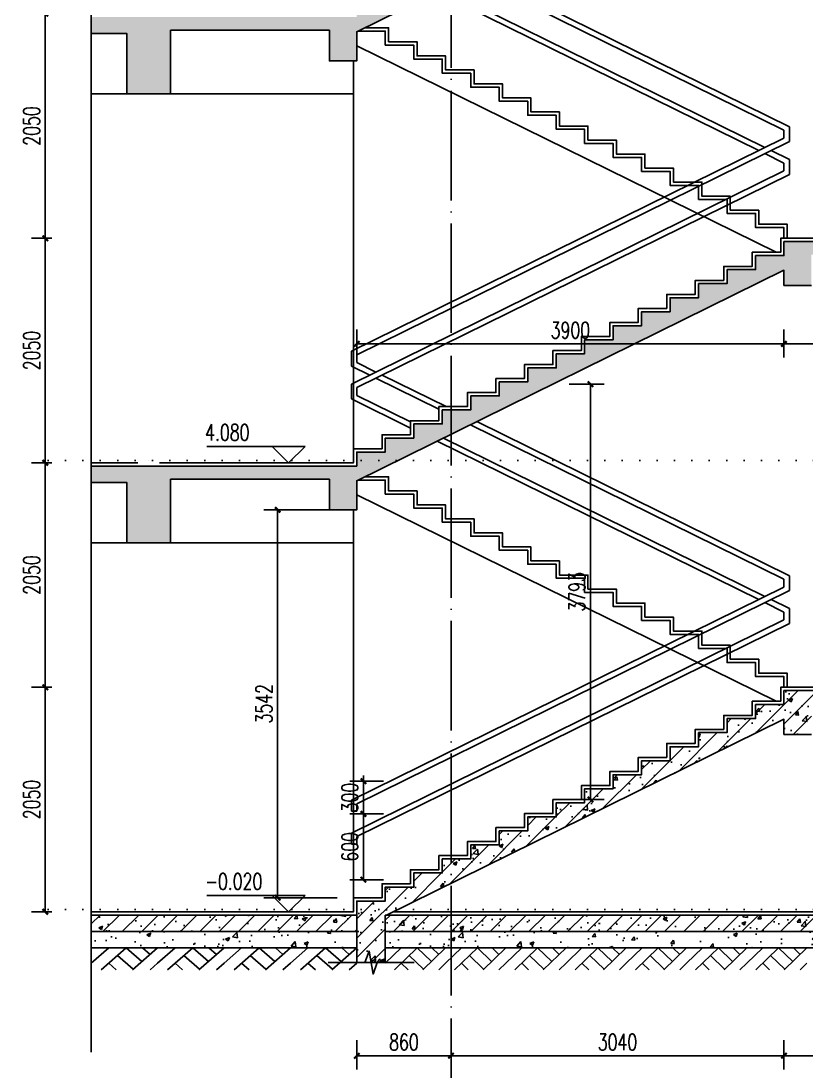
# Model space of a CAD drawing. Header units: millimetres. Extents: x -1048436 to -185795, y -983427 to 400387.
# Drawn here: x -511554 to -504378, y -682846 to -673258 of the extents above; entities that cross this region are included whole.
import ezdxf

# ---------------------------------------------------------------- set-up
doc = ezdxf.new("R2010")
doc.units = ezdxf.units.MM
doc.header["$LTSCALE"] = 500
doc.linetypes.add('DOT2', pattern=[3.175, 0, -3.175])
doc.linetypes.add('DOTE', pattern=[2.42, 2, -0.2, 0.02, -0.2])
for name, color, linetype in [('PUB_DIM', 3, 'Continuous'), ('建-填充', 9, 'Continuous'), ('建-墙', 254, 'Continuous'), ('建-墙-完成面', 95, 'Continuous'), ('建-墙-混凝土墙', 6, 'Continuous'), ('建-文字', 4, 'Continuous'), ('建-楼层线', 1, 'DOT2'), ('建-楼梯-扶手栏杆', 3, 'Continuous'), ('建-符号', 13, 'Continuous'), ('建-轴线', 16, 'DOTE')]:
    doc.layers.add(name, color=color, linetype=linetype)
doc.styles.add('_TCH_DIM', font='SIMPLEX', dxfattribs={"bigfont": 'GBCBIG'})
doc.styles.add('_TCH_DIM_T3', font='SIMPLEX', dxfattribs={"width": 0.705882, "bigfont": 'GBCBIG'})
doc.dimstyles.new('_TCH_ARCH&&50', dxfattribs={"dimtxt": 148.75, "dimasz": 50, "dimexe": 125, "dimexo": 150, "dimgap": 50, "dimtad": 1, "dimdec": 0, "dimzin": 0, "dimdsep": 46, "dimtxsty": '_TCH_DIM_T3', "dimblk": 'ARCHTICK', "dimcen": 0.09, "dimclrt": 7, "dimazin": 2, "dimtfac": 1, "dimtdec": 0, "dimtix": 1, "dimtmove": 2, "dimatfit": 3, "dimldrblk": 'ARCHTICK', "dimfxl": 1, "dimtolj": 1, "dimtzin": 0, "dimarcsym": 0})
pattern_1 = [(45, (-197991.73, 717453.97), (-88.388348, 88.388348), []), (50, (-197991.73, 717453.97), (358.63009, -31.37607), [37.5, -412.5]), (355, (-197991.73, 717453.97), (-69.37567, 376.09607), [30, -330]), (100.4514, (-197961.84, 717451.36), (289.25469, 344.71977), [31.870095, -350.57106]), (46.1842, (-197991.73, 717553.97), (533.62052, -82.75951), [56.25, -618.75]), (96.6356, (-197947.26, 717547.1), (467.33135, 487.05894), [47.80514, -525.8565]), (351.1842, (-197991.7, 717553.97), (467.33097, 487.0593), [45, -495]), (21, (-197941.73, 717528.97), (298.453526, -201.309445), [37.5, -412.5]), (326, (-197941.73, 717528.97), (121.65767, 362.57502), [30, -330]), (71.4514, (-197916.86, 717512.2), (420.111314, 161.26525), [31.870095, -350.57106]), (37.5, (-197991.73, 717453.97), (6.079928, 166.446927), [0, -326, 0, -335, 0, -331.25]), (7.5, (-197991.73, 717453.97), (131.534769, 197.205856), [0, -191, 0, -318.5, 0, -126.25]), (327.5, (-198103.23, 717453.97), (266.911218, -11.277436), [0, -125, 0, -390, 0, -517.5]), (317.5, (-198153.23, 717453.97), (291.593085, 50.05249), [0, -162.5, 0, -259, 0, -367.5])]
pattern_2 = [(45, (0, 0), (-88.388348, 88.388348), []), (50, (0, 0), (358.63009, -31.37607), [37.5, -412.5]), (355, (0, 0), (-69.37567, 376.09607), [30, -330]), (100.4514, (29.9, -2.6), (289.25469, 344.71977), [31.8701, -350.57106]), (46.1842, (0, 100), (533.62052, -82.7595), [56.25, -618.75]), (96.6356, (44.47, 93.1), (467.33135, 487.05894), [47.80514, -525.8565]), (351.1842, (0, 100), (467.33097, 487.0593), [45, -495]), (21, (50, 75), (298.45353, -201.30945), [37.5, -412.5]), (326, (50, 75), (121.65767, 362.57502), [30, -330]), (71.4514, (74.87, 58.22), (420.11131, 161.26525), [31.8701, -350.57106]), (37.5, (0, 0), (6.079928, 166.446927), [0, -326, 0, -335, 0, -331.25]), (7.5, (0, 0), (131.53477, 197.205856), [0, -191, 0, -318.5, 0, -126.25]), (327.5, (-111.5, 0), (266.911218, -11.277436), [0, -125, 0, -390, 0, -517.5]), (317.5, (-161.5, 0), (291.593085, 50.05249), [0, -162.5, 0, -259, 0, -367.5])]

# ---------------------------------------------------------------- blocks, each defined once
blk = doc.blocks.new('_ArchTick')
at = {"color": 0, "linetype": 'ByBlock', "const_width": 0.4}
blk.add_lwpolyline([(-0.5, -0.5), (0.5, 0.5)], dxfattribs=at)
blk = doc.blocks.new('*D219')
at = {"layer": 'Defpoints', "color": 0, "transparency": 16777216}
for p in [(-506698.2, -676573.9), (-506354.8, -676573.9), (-506698.2, -680367.2)]:
    blk.add_point(p, dxfattribs=at)
at = {"layer": 'PUB_DIM', "color": 0, "lineweight": -2, "transparency": 16777216}
for p, q in [((-506548.2, -676573.9), (-506229.8, -676573.9)), ((-506354.8, -680367.2), (-506354.8, -676573.9)), ((-506548.2, -680367.2), (-506229.8, -680367.2))]:
    blk.add_line(p, q, dxfattribs=at)
at = {"layer": 'PUB_DIM', "color": 0, "lineweight": -2, "transparency": 16777216, "xscale": 50, "yscale": 50, "zscale": 50}
for p, rotation in [((-506354.8, -676573.9), 90), ((-506354.8, -680367.2), 270)]:
    blk.add_blockref('_ArchTick', p, dxfattribs=dict(at, rotation=rotation))
at = {"layer": 'PUB_DIM', "color": 7, "transparency": 16777216, "insert": (-506479.1, -678470.6), "char_height": 148.75, "attachment_point": 5, "rotation": 90, "style": '_TCH_DIM_T3'}
blk.add_mtext('\\A1;3793', dxfattribs=at)
blk = doc.blocks.new('*D220')
at = {"layer": 'Defpoints', "color": 0, "transparency": 16777216}
for p in [(-509211, -677722.2), (-508518.2, -677722.2), (-508518.2, -681264.1)]:
    blk.add_point(p, dxfattribs=at)
at = {"layer": 'PUB_DIM', "color": 0, "lineweight": -2, "transparency": 16777216}
for p, q in [((-508668.2, -677722.2), (-509336, -677722.2)), ((-509211, -681264.1), (-509211, -677722.2)), ((-508668.2, -681264.1), (-509336, -681264.1))]:
    blk.add_line(p, q, dxfattribs=at)
at = {"layer": 'PUB_DIM', "color": 0, "lineweight": -2, "transparency": 16777216, "xscale": 50, "yscale": 50, "zscale": 50}
for p, rotation in [((-509211, -677722.2), 90), ((-509211, -681264.1), 270)]:
    blk.add_blockref('_ArchTick', p, dxfattribs=dict(at, rotation=rotation))
at = {"layer": 'PUB_DIM', "color": 7, "transparency": 16777216, "insert": (-509335.4, -679493.2), "char_height": 148.75, "attachment_point": 5, "rotation": 90, "style": '_TCH_DIM_T3'}
blk.add_mtext('\\A1;3542', dxfattribs=at)
blk = doc.blocks.new('*D2591')
at = {"layer": 'Defpoints', "color": 0, "transparency": 16777216}
for p in [(-508427.8, -680499.1), (-508093.2, -680499.1), (-508093.2, -681099.1)]:
    blk.add_point(p, dxfattribs=at)
at = {"layer": 'PUB_DIM', "color": 0, "lineweight": -2, "transparency": 16777216}
for p, q in [((-508243.2, -680499.1), (-508552.8, -680499.1)), ((-508427.8, -681099.1), (-508427.8, -680499.1)), ((-508243.2, -681099.1), (-508552.8, -681099.1))]:
    blk.add_line(p, q, dxfattribs=at)
at = {"layer": 'PUB_DIM', "color": 0, "lineweight": -2, "transparency": 16777216, "xscale": 50, "yscale": 50, "zscale": 50}
for p, rotation in [((-508427.8, -680499.1), 90), ((-508427.8, -681099.1), 270)]:
    blk.add_blockref('_ArchTick', p, dxfattribs=dict(at, rotation=rotation))
at = {"layer": 'PUB_DIM', "color": 7, "transparency": 16777216, "insert": (-508552.2, -680799.1), "char_height": 148.75, "attachment_point": 5, "rotation": 90, "style": '_TCH_DIM_T3'}
blk.add_mtext('\\A1;600', dxfattribs=at)
blk = doc.blocks.new('*D2592')
at = {"layer": 'Defpoints', "color": 0, "transparency": 16777216}
for p in [(-508427.8, -680199.1), (-508093.2, -680199.1), (-508093.2, -680499.1)]:
    blk.add_point(p, dxfattribs=at)
at = {"layer": 'PUB_DIM', "color": 0, "lineweight": -2, "transparency": 16777216}
for p, q in [((-508427.8, -680199.1), (-508427.8, -680149.1)), ((-508243.2, -680199.1), (-508552.8, -680199.1)), ((-508427.8, -680499.1), (-508427.8, -680199.1)), ((-508243.2, -680499.1), (-508552.8, -680499.1)), ((-508427.8, -680499.1), (-508427.8, -680549.1))]:
    blk.add_line(p, q, dxfattribs=at)
at = {"layer": 'PUB_DIM', "color": 0, "lineweight": -2, "transparency": 16777216, "xscale": 50, "yscale": 50, "zscale": 50}
for p, rotation in [((-508427.8, -680199.1), 270), ((-508427.8, -680499.1), 90)]:
    blk.add_blockref('_ArchTick', p, dxfattribs=dict(at, rotation=rotation))
at = {"layer": 'PUB_DIM', "color": 7, "transparency": 16777216, "insert": (-508552.2, -680349.1), "char_height": 148.75, "attachment_point": 5, "rotation": 90, "style": '_TCH_DIM_T3'}
blk.add_mtext('\\A1;300', dxfattribs=at)
blk = doc.blocks.new('*D2598')
at = {"layer": 'Defpoints', "color": 0, "transparency": 16777216}
for p in [(-508488.2, -682413.7), (-507628.2, -682413.7), (-507628.2, -682706.6)]:
    blk.add_point(p, dxfattribs=at)
at = {"layer": 'PUB_DIM', "color": 0, "lineweight": -2, "transparency": 16777216}
for p, q in [((-508488.2, -682563.7), (-508488.2, -682831.6)), ((-507628.2, -682563.7), (-507628.2, -682831.6)), ((-508488.2, -682706.6), (-507628.2, -682706.6))]:
    blk.add_line(p, q, dxfattribs=at)
at = {"layer": 'PUB_DIM', "color": 0, "lineweight": -2, "transparency": 16777216, "xscale": 50, "yscale": 50, "zscale": 50, "rotation": 180}
blk.add_blockref('_ArchTick', (-508488.2, -682706.6), dxfattribs=at)
at = {"layer": 'PUB_DIM', "color": 0, "lineweight": -2, "transparency": 16777216, "xscale": 50, "yscale": 50, "zscale": 50}
blk.add_blockref('_ArchTick', (-507628.2, -682706.6), dxfattribs=at)
at = {"layer": 'PUB_DIM', "color": 7, "transparency": 16777216, "insert": (-508058.2, -682582.2), "char_height": 148.75, "attachment_point": 5, "style": '_TCH_DIM_T3'}
blk.add_mtext('\\A1;860', dxfattribs=at)
blk = doc.blocks.new('*D2599')
at = {"layer": 'Defpoints', "color": 0, "transparency": 16777216}
for p in [(-507628.2, -682413.7), (-504588.2, -682413.7), (-504588.2, -682706.6)]:
    blk.add_point(p, dxfattribs=at)
at = {"layer": 'PUB_DIM', "color": 0, "lineweight": -2, "transparency": 16777216}
for p, q in [((-507628.2, -682563.7), (-507628.2, -682831.6)), ((-504588.2, -682563.7), (-504588.2, -682831.6)), ((-507628.2, -682706.6), (-504588.2, -682706.6))]:
    blk.add_line(p, q, dxfattribs=at)
at = {"layer": 'PUB_DIM', "color": 0, "lineweight": -2, "transparency": 16777216, "xscale": 50, "yscale": 50, "zscale": 50, "rotation": 180}
blk.add_blockref('_ArchTick', (-507628.2, -682706.6), dxfattribs=at)
at = {"layer": 'PUB_DIM', "color": 0, "lineweight": -2, "transparency": 16777216, "xscale": 50, "yscale": 50, "zscale": 50}
blk.add_blockref('_ArchTick', (-504588.2, -682706.6), dxfattribs=at)
at = {"layer": 'PUB_DIM', "color": 7, "transparency": 16777216, "insert": (-506108.2, -682582.2), "char_height": 148.75, "attachment_point": 5, "style": '_TCH_DIM_T3'}
blk.add_mtext('\\A1;3040', dxfattribs=at)
blk = doc.blocks.new('*D2600')
at = {"layer": 'Defpoints', "color": 0, "transparency": 16777216}
for p in [(-504588.2, -682413.7), (-502828.2, -682413.7), (-502828.2, -682706.6)]:
    blk.add_point(p, dxfattribs=at)
at = {"layer": 'PUB_DIM', "color": 0, "lineweight": -2, "transparency": 16777216}
for p, q in [((-504588.2, -682563.7), (-504588.2, -682831.6)), ((-502828.2, -682563.7), (-502828.2, -682831.6)), ((-504588.2, -682706.6), (-502828.2, -682706.6))]:
    blk.add_line(p, q, dxfattribs=at)
at = {"layer": 'PUB_DIM', "color": 0, "lineweight": -2, "transparency": 16777216, "xscale": 50, "yscale": 50, "zscale": 50, "rotation": 180}
blk.add_blockref('_ArchTick', (-504588.2, -682706.6), dxfattribs=at)
at = {"layer": 'PUB_DIM', "color": 0, "lineweight": -2, "transparency": 16777216, "xscale": 50, "yscale": 50, "zscale": 50}
blk.add_blockref('_ArchTick', (-502828.2, -682706.6), dxfattribs=at)
at = {"layer": 'PUB_DIM', "color": 7, "transparency": 16777216, "insert": (-503708.2, -682582.2), "char_height": 148.75, "attachment_point": 5, "style": '_TCH_DIM_T3'}
blk.add_mtext('\\A1;1760', dxfattribs=at)
blk = doc.blocks.new('*D2601')
at = {"layer": 'Defpoints', "color": 0, "transparency": 16777216}
for p in [(-508488.2, -675924), (-504588.2, -675924), (-504588.2, -676206.3)]:
    blk.add_point(p, dxfattribs=at)
at = {"layer": 'PUB_DIM', "color": 0, "lineweight": -2, "transparency": 16777216}
for p, q in [((-508488.2, -676074), (-508488.2, -676331.3)), ((-504588.2, -676074), (-504588.2, -676331.3)), ((-508488.2, -676206.3), (-504588.2, -676206.3))]:
    blk.add_line(p, q, dxfattribs=at)
at = {"layer": 'PUB_DIM', "color": 0, "lineweight": -2, "transparency": 16777216, "xscale": 50, "yscale": 50, "zscale": 50, "rotation": 180}
blk.add_blockref('_ArchTick', (-508488.2, -676206.3), dxfattribs=at)
at = {"layer": 'PUB_DIM', "color": 0, "lineweight": -2, "transparency": 16777216, "xscale": 50, "yscale": 50, "zscale": 50}
blk.add_blockref('_ArchTick', (-504588.2, -676206.3), dxfattribs=at)
at = {"layer": 'PUB_DIM', "color": 7, "transparency": 16777216, "insert": (-506538.2, -676081.9), "char_height": 148.75, "attachment_point": 5, "style": '_TCH_DIM_T3'}
blk.add_mtext('\\A1;3900', dxfattribs=at)
blk = doc.blocks.new('*D2602')
at = {"layer": 'Defpoints', "color": 0, "transparency": 16777216}
for p in [(-504588.2, -675924), (-502928.2, -675924), (-502928.2, -676206.3)]:
    blk.add_point(p, dxfattribs=at)
at = {"layer": 'PUB_DIM', "color": 0, "lineweight": -2, "transparency": 16777216}
for p, q in [((-504588.2, -676074), (-504588.2, -676331.3)), ((-502928.2, -676074), (-502928.2, -676331.3)), ((-504588.2, -676206.3), (-502928.2, -676206.3))]:
    blk.add_line(p, q, dxfattribs=at)
at = {"layer": 'PUB_DIM', "color": 0, "lineweight": -2, "transparency": 16777216, "xscale": 50, "yscale": 50, "zscale": 50, "rotation": 180}
blk.add_blockref('_ArchTick', (-504588.2, -676206.3), dxfattribs=at)
at = {"layer": 'PUB_DIM', "color": 0, "lineweight": -2, "transparency": 16777216, "xscale": 50, "yscale": 50, "zscale": 50}
blk.add_blockref('_ArchTick', (-502928.2, -676206.3), dxfattribs=at)
at = {"layer": 'PUB_DIM', "color": 7, "transparency": 16777216, "insert": (-503758.2, -676081.9), "char_height": 148.75, "attachment_point": 5, "style": '_TCH_DIM_T3'}
blk.add_mtext('\\A1;1660', dxfattribs=at)
blk = doc.blocks.new('*D2605')
at = {"layer": 'Defpoints', "color": 0, "transparency": 16777216}
for p in [(-511332.2, -679342.2), (-511123.7, -679342.2), (-511123.7, -681392.2)]:
    blk.add_point(p, dxfattribs=at)
at = {"layer": 'PUB_DIM', "color": 0, "lineweight": -2, "transparency": 16777216}
for p, q in [((-511273.7, -679342.2), (-511457.2, -679342.2)), ((-511332.2, -681392.2), (-511332.2, -679342.2)), ((-511273.7, -681392.2), (-511457.2, -681392.2))]:
    blk.add_line(p, q, dxfattribs=at)
at = {"layer": 'PUB_DIM', "color": 0, "lineweight": -2, "transparency": 16777216, "xscale": 50, "yscale": 50, "zscale": 50}
for p, rotation in [((-511332.2, -679342.2), 90), ((-511332.2, -681392.2), 270)]:
    blk.add_blockref('_ArchTick', p, dxfattribs=dict(at, rotation=rotation))
at = {"layer": 'PUB_DIM', "color": 7, "transparency": 16777216, "insert": (-511456.6, -680367.2), "char_height": 148.75, "attachment_point": 5, "rotation": 90, "style": '_TCH_DIM_T3'}
blk.add_mtext('\\A1;2050', dxfattribs=at)
blk = doc.blocks.new('*D2606')
at = {"layer": 'Defpoints', "color": 0, "transparency": 16777216}
for p in [(-511332.2, -677292.2), (-511123.7, -677292.2), (-511123.7, -679342.2)]:
    blk.add_point(p, dxfattribs=at)
at = {"layer": 'PUB_DIM', "color": 0, "lineweight": -2, "transparency": 16777216}
for p, q in [((-511273.7, -677292.2), (-511457.2, -677292.2)), ((-511332.2, -679342.2), (-511332.2, -677292.2)), ((-511273.7, -679342.2), (-511457.2, -679342.2))]:
    blk.add_line(p, q, dxfattribs=at)
at = {"layer": 'PUB_DIM', "color": 0, "lineweight": -2, "transparency": 16777216, "xscale": 50, "yscale": 50, "zscale": 50}
for p, rotation in [((-511332.2, -677292.2), 90), ((-511332.2, -679342.2), 270)]:
    blk.add_blockref('_ArchTick', p, dxfattribs=dict(at, rotation=rotation))
at = {"layer": 'PUB_DIM', "color": 7, "transparency": 16777216, "insert": (-511456.6, -678317.2), "char_height": 148.75, "attachment_point": 5, "rotation": 90, "style": '_TCH_DIM_T3'}
blk.add_mtext('\\A1;2050', dxfattribs=at)
blk = doc.blocks.new('*D2607')
at = {"layer": 'Defpoints', "color": 0, "transparency": 16777216}
for p in [(-511332.2, -675242.2), (-511123.7, -675242.2), (-511123.7, -677292.2)]:
    blk.add_point(p, dxfattribs=at)
at = {"layer": 'PUB_DIM', "color": 0, "lineweight": -2, "transparency": 16777216}
for p, q in [((-511273.7, -675242.2), (-511457.2, -675242.2)), ((-511332.2, -677292.2), (-511332.2, -675242.2)), ((-511273.7, -677292.2), (-511457.2, -677292.2))]:
    blk.add_line(p, q, dxfattribs=at)
at = {"layer": 'PUB_DIM', "color": 0, "lineweight": -2, "transparency": 16777216, "xscale": 50, "yscale": 50, "zscale": 50}
for p, rotation in [((-511332.2, -675242.2), 90), ((-511332.2, -677292.2), 270)]:
    blk.add_blockref('_ArchTick', p, dxfattribs=dict(at, rotation=rotation))
at = {"layer": 'PUB_DIM', "color": 7, "transparency": 16777216, "insert": (-511456.6, -676267.2), "char_height": 148.75, "attachment_point": 5, "rotation": 90, "style": '_TCH_DIM_T3'}
blk.add_mtext('\\A1;2050', dxfattribs=at)
blk = doc.blocks.new('*D2608')
at = {"layer": 'Defpoints', "color": 0, "transparency": 16777216}
for p in [(-511332.2, -673192.2), (-511123.7, -673192.2), (-511123.7, -675242.2)]:
    blk.add_point(p, dxfattribs=at)
at = {"layer": 'PUB_DIM', "color": 0, "lineweight": -2, "transparency": 16777216}
for p, q in [((-511273.7, -673192.2), (-511457.2, -673192.2)), ((-511332.2, -675242.2), (-511332.2, -673192.2)), ((-511273.7, -675242.2), (-511457.2, -675242.2))]:
    blk.add_line(p, q, dxfattribs=at)
at = {"layer": 'PUB_DIM', "color": 0, "lineweight": -2, "transparency": 16777216, "xscale": 50, "yscale": 50, "zscale": 50}
for p, rotation in [((-511332.2, -673192.2), 90), ((-511332.2, -675242.2), 270)]:
    blk.add_blockref('_ArchTick', p, dxfattribs=dict(at, rotation=rotation))
at = {"layer": 'PUB_DIM', "color": 7, "transparency": 16777216, "insert": (-511456.6, -674217.2), "char_height": 148.75, "attachment_point": 5, "rotation": 90, "style": '_TCH_DIM_T3'}
blk.add_mtext('\\A1;2050', dxfattribs=at)
blk = doc.blocks.new('$LinePat$素土夯实')
at = {"color": 0}
for p, q in [((0, -210), (210, 0)), ((120, -300), (420, 0)), ((420, 0), (608, -188)), ((495, -300), (795, 0)), ((615, 0), (705, -90)), ((315, -105), (502, -293)), ((210, -210), (300, -300)), ((705, -300), (795, -210))]:
    blk.add_line(p, q, dxfattribs=at)

msp = doc.modelspace()

# ---------------------------------------------------------------- hatches: boundary and pattern name
h = msp.add_hatch()
h.set_pattern_fill('混凝土', color=256, scale=50)
h.set_pattern_definition([(50, (118403.77, 63540.52), (358.63009, -31.37607), [37.5, -412.5]), (355, (118403.77, 63540.52), (-69.37567, 376.09607), [30, -330]), (100.4514, (118433.65, 63537.9), (289.25469, 344.71977), [31.8701, -350.57106]), (46.1842, (118403.77, 63640.52), (533.62052, -82.7595), [56.25, -618.75]), (96.6356, (118448.23, 63633.63), (467.33135, 487.05894), [47.80514, -525.8565]), (351.1842, (118403.77, 63640.5), (467.33097, 487.0593), [45, -495]), (21, (118453.77, 63615.52), (298.45353, -201.309445), [37.5, -412.5]), (326, (118453.77, 63615.52), (121.65767, 362.57502), [30, -330]), (71.4514, (118478.64, 63598.75), (420.11131, 161.26525), [31.8701, -350.57106]), (37.5, (118403.77, 63540.52), (6.079928, 166.446927), [0, -326, 0, -335, 0, -331.25]), (7.5, (118403.77, 63540.52), (131.53477, 197.205856), [0, -191, 0, -318.5, 0, -126.25]), (327.5, (118292.27, 63540.52), (266.911218, -11.277436), [0, -125, 0, -390, 0, -517.5]), (317.5, (118242.27, 63540.52), (291.593085, 50.05249), [0, -162.5, 0, -259, 0, -367.5])])
h.paths.add_polyline_path([(-510913.4, -681572.2), (-508488.2, -681572.2), (-508488.2, -681722.2), (-510913.4, -681722.2)])
h = msp.add_hatch()
h.set_pattern_fill('混凝土', color=256, scale=50)
h.set_pattern_definition([(50, (120463.84, 63540.52), (358.63009, -31.37607), [37.5, -412.5]), (355, (120463.84, 63540.52), (-69.37567, 376.09607), [30, -330]), (100.4514, (120493.72, 63537.9), (289.25469, 344.71977), [31.8701, -350.57106]), (46.1842, (120463.84, 63640.52), (533.62052, -82.7595), [56.25, -618.75]), (96.6356, (120508.3, 63633.63), (467.33135, 487.05894), [47.80514, -525.8565]), (351.1842, (120463.84, 63640.5), (467.33097, 487.0593), [45, -495]), (21, (120513.84, 63615.52), (298.45353, -201.309445), [37.5, -412.5]), (326, (120513.84, 63615.52), (121.65767, 362.57502), [30, -330]), (71.4514, (120538.7, 63598.75), (420.11131, 161.26525), [31.8701, -350.57106]), (37.5, (120463.84, 63540.52), (6.079928, 166.446927), [0, -326, 0, -335, 0, -331.25]), (7.5, (120463.84, 63540.52), (131.53477, 197.205856), [0, -191, 0, -318.5, 0, -126.25]), (327.5, (120352.34, 63540.52), (266.911218, -11.277436), [0, -125, 0, -390, 0, -517.5]), (317.5, (120302.34, 63540.52), (291.593085, 50.05249), [0, -162.5, 0, -259, 0, -367.5])])
h.paths.add_polyline_path([(-508228.2, -681572.2), (-502728.2, -681572.2), (-502728.2, -681722.2), (-508228.2, -681722.2)])
at = {"layer": '建-填充'}
h = msp.add_hatch(dxfattribs=at)
h.set_pattern_fill('钢筋混凝土', color=256, scale=50, style=0)
h.set_pattern_definition([(45, (-197991.73, 721553.97), (-88.388348, 88.388348), []), (50, (-197991.73, 721553.97), (358.63009, -31.37607), [37.5, -412.5]), (355, (-197991.73, 721553.97), (-69.37567, 376.09607), [30, -330]), (100.4514, (-197961.84, 721551.36), (289.25469, 344.71977), [31.870095, -350.57106]), (46.1842, (-197991.73, 721653.97), (533.62052, -82.75951), [56.25, -618.75]), (96.6356, (-197947.26, 721647.1), (467.33135, 487.05894), [47.80514, -525.8565]), (351.1842, (-197991.7, 721653.97), (467.33097, 487.0593), [45, -495]), (21, (-197941.73, 721628.97), (298.453526, -201.309445), [37.5, -412.5]), (326, (-197941.73, 721628.97), (121.65767, 362.57502), [30, -330]), (71.4514, (-197916.86, 721612.2), (420.111314, 161.26525), [31.870095, -350.57106]), (37.5, (-197991.73, 721553.97), (6.079928, 166.446927), [0, -326, 0, -335, 0, -331.25]), (7.5, (-197991.73, 721553.97), (131.534769, 197.205856), [0, -191, 0, -318.5, 0, -126.25]), (327.5, (-198103.23, 721553.97), (266.911218, -11.277436), [0, -125, 0, -390, 0, -517.5]), (317.5, (-198153.23, 721553.97), (291.593085, 50.05249), [0, -162.5, 0, -259, 0, -367.5])])
h.paths.add_polyline_path([(-510913.4, -673372.2), (-510913.4, -673222.2), (-508488.2, -673222.2), (-508488.2, -673094.1), (-508228.2, -673094.1), (-508228.2, -672966), (-507968.2, -672966), (-507968.2, -672837.9), (-507708.2, -672837.9), (-507708.2, -672709.7), (-507448.2, -672709.7), (-507448.2, -672581.6), (-507188.2, -672581.6), (-507188.2, -672453.5), (-506928.2, -672453.5), (-506928.2, -672325.4), (-506668.2, -672325.4), (-506668.2, -672197.2), (-506408.2, -672197.2), (-506408.2, -672069.1), (-506148.2, -672069.1), (-506148.2, -671941), (-505888.2, -671941), (-505888.2, -671812.9), (-505628.2, -671812.9), (-505628.2, -671684.7), (-505368.2, -671684.7), (-505368.2, -671556.6), (-505108.2, -671556.6), (-505108.2, -671428.5), (-504848.2, -671428.5), (-504848.2, -671300.4), (-504588.2, -671300.4), (-504588.2, -671172.2), (-502678.2, -671172.2), (-502678.2, -671572.2), (-502928.2, -671572.2), (-502928.2, -671292.2), (-504338.2, -671292.2), (-504338.2, -671572.2), (-504588.2, -671572.2), (-504588.2, -671434.2), (-508488.2, -673356), (-508488.2, -673622.2), (-508738.2, -673622.2), (-508738.2, -673342.2), (-510188.2, -673342.2), (-510188.2, -673922.2), (-510588.2, -673922.2), (-510588.2, -673372.2)])
h = msp.add_hatch(dxfattribs=at)
h.set_pattern_fill('钢筋混凝土', color=256, scale=50, style=0)
h.set_pattern_definition(pattern_1)
h.paths.add_polyline_path([(-510913.4, -677472.2), (-510913.4, -677322.2), (-508488.2, -677322.2), (-508488.2, -677194.1), (-508228.2, -677194.1), (-508228.2, -677066), (-507968.2, -677066), (-507968.2, -676937.9), (-507708.2, -676937.9), (-507708.2, -676809.7), (-507448.2, -676809.7), (-507448.2, -676681.6), (-507188.2, -676681.6), (-507188.2, -676553.5), (-506928.2, -676553.5), (-506928.2, -676425.4), (-506668.2, -676425.4), (-506668.2, -676297.2), (-506408.2, -676297.2), (-506408.2, -676169.1), (-506148.2, -676169.1), (-506148.2, -676041), (-505888.2, -676041), (-505888.2, -675912.9), (-505628.2, -675912.9), (-505628.2, -675784.7), (-505368.2, -675784.7), (-505368.2, -675656.6), (-505108.2, -675656.6), (-505108.2, -675528.5), (-504848.2, -675528.5), (-504848.2, -675400.4), (-504588.2, -675400.4), (-504588.2, -675272.2), (-502678.2, -675272.2), (-502678.2, -675672.2), (-502928.2, -675672.2), (-502928.2, -675392.2), (-504338.2, -675392.2), (-504338.2, -675672.2), (-504588.2, -675672.2), (-504588.2, -675534.2), (-508488.2, -677456), (-508488.2, -677722.2), (-508738.2, -677722.2), (-508738.2, -677442.2), (-510188.2, -677442.2), (-510188.2, -678022.2), (-510588.2, -678022.2), (-510588.2, -677472.2)])
h = msp.add_hatch(dxfattribs=at)
h.set_pattern_fill('钢筋混凝土', color=256, scale=50, style=0)
h.set_pattern_definition(pattern_1)
h.paths.add_polyline_path([(-508228.2, -681856), (-508228.2, -681427.9), (-504588.2, -679634.2), (-504588.2, -679772.2), (-504338.2, -679772.2), (-504338.2, -679492.2), (-502928.2, -679492.2), (-502928.2, -679772.2), (-502678.2, -679772.2), (-502678.2, -679372.2), (-504588.2, -679372.2), (-504588.2, -679500.4), (-504848.2, -679500.4), (-504848.2, -679628.5), (-505108.2, -679628.5), (-505108.2, -679756.6), (-505368.2, -679756.6), (-505368.2, -679884.7), (-505628.2, -679884.7), (-505628.2, -680012.9), (-505888.2, -680012.9), (-505888.2, -680141), (-506148.2, -680141), (-506148.2, -680269.1), (-506408.2, -680269.1), (-506408.2, -680397.2), (-506668.2, -680397.2), (-506668.2, -680525.4), (-506928.2, -680525.4), (-506928.2, -680653.5), (-507188.2, -680653.5), (-507188.2, -680781.6), (-507448.2, -680781.6), (-507448.2, -680909.7), (-507708.2, -680909.7), (-507708.2, -681037.9), (-507968.2, -681037.9), (-507968.2, -681166), (-508228.2, -681166), (-508228.2, -681294.1), (-508488.2, -681294.1), (-508488.2, -681856)])
h = msp.add_hatch(dxfattribs=at)
h.set_pattern_fill('钢筋混凝土', color=256, scale=50, style=0)
h.set_pattern_definition(pattern_2)
h.paths.add_polyline_path([(-508488.2, -681422.2), (-510913.4, -681422.2), (-510913.4, -681572.2), (-508488.2, -681572.2)])
h = msp.add_hatch(dxfattribs=at)
h.set_pattern_fill('钢筋混凝土', color=256, scale=50, style=0)
h.set_pattern_definition(pattern_2)
h.paths.add_polyline_path([(-508228.2, -681572.2), (-502728.2, -681572.2), (-502728.2, -681422.2), (-508228.2, -681422.2)])

# ---------------------------------------------------------------- linework, layer by layer
for p, q in [((-508518.2, -677164.1), (-508518.2, -673622.2)), ((-510913.4, -673922.2), (-508518.2, -673922.2)), ((-510388.3, -677272.2), (-510388.2, -677272.2)), ((-508518.2, -681264.1), (-508518.2, -677722.2)), ((-510913.4, -678022.2), (-508518.2, -678022.2)), ((-510913.4, -681422.2), (-508488.2, -681422.2)), ((-510388.3, -681422.2), (-510388.2, -681422.2)), ((-508216.7, -681422.2), (-502528.2, -681422.2))]:
    msp.add_line(p, q)
for points in [[(-510913.4, -681572.2), (-508488.2, -681572.2), (-508488.2, -681722.2), (-510913.4, -681722.2)], [(-508228.2, -681572.2), (-502728.2, -681572.2), (-502728.2, -681722.2), (-508228.2, -681722.2)]]:
    msp.add_lwpolyline(points, close=True)
at = {"layer": '建-墙'}
for points in [[(-508488.2, -681722.2), (-510913.4, -681722.2)], [(-502728.2, -681722.2), (-508228.2, -681722.2)]]:
    msp.add_lwpolyline(points, dxfattribs=at)
at = {"layer": '建-墙-完成面'}
for p, q in [((-510913.4, -677292.2), (-510488.3, -677292.2)), ((-508155.8, -681392.2), (-502528.2, -681392.2))]:
    msp.add_line(p, q, dxfattribs=at)
for points in [[(-504558.2, -675242.2), (-504558.2, -675242.2), (-504558.2, -675114.1), (-504818.2, -675114.1), (-504818.2, -674986), (-505078.2, -674986), (-505078.2, -674857.9), (-505338.2, -674857.9), (-505338.2, -674729.7), (-505598.2, -674729.7), (-505598.2, -674601.6), (-505858.2, -674601.6), (-505858.2, -674473.5), (-506118.2, -674473.5), (-506118.2, -674345.4), (-506378.2, -674345.4), (-506378.2, -674217.2), (-506638.2, -674217.2), (-506638.2, -674089.1), (-506898.2, -674089.1), (-506898.2, -673961), (-507158.2, -673961), (-507158.2, -673832.9), (-507418.2, -673832.9), (-507418.2, -673704.7), (-507678.2, -673704.7), (-507678.2, -673576.6), (-507938.2, -673576.6), (-507938.2, -673448.5), (-508198.2, -673448.5), (-508198.2, -673320.4), (-508415.8, -673320.4)], [(-510288.3, -677292.2), (-508518.2, -677292.2), (-508518.2, -677164.1), (-508258.2, -677164.1), (-508258.2, -677036), (-507998.2, -677036), (-507998.2, -676907.9), (-507738.2, -676907.9), (-507738.2, -676779.7), (-507478.2, -676779.7), (-507478.2, -676651.6), (-507218.2, -676651.6), (-507218.2, -676523.5), (-506958.2, -676523.5), (-506958.2, -676395.4), (-506698.2, -676395.4), (-506698.2, -676267.2), (-506438.2, -676267.2), (-506438.2, -676139.1), (-506178.2, -676139.1), (-506178.2, -676011), (-505918.2, -676011), (-505918.2, -675882.9), (-505658.2, -675882.9), (-505658.2, -675754.7), (-505398.2, -675754.7), (-505398.2, -675626.6), (-505138.2, -675626.6), (-505138.2, -675498.5), (-504878.2, -675498.5), (-504878.2, -675370.4), (-504618.2, -675370.4), (-504618.2, -675242.2), (-502678.2, -675242.2)], [(-504558.2, -679342.2), (-504558.2, -679342.2), (-504558.2, -679214.1), (-504818.2, -679214.1), (-504818.2, -679086), (-505078.2, -679086), (-505078.2, -678957.9), (-505338.2, -678957.9), (-505338.2, -678829.7), (-505598.2, -678829.7), (-505598.2, -678701.6), (-505858.2, -678701.6), (-505858.2, -678573.5), (-506118.2, -678573.5), (-506118.2, -678445.4), (-506378.2, -678445.4), (-506378.2, -678317.2), (-506638.2, -678317.2), (-506638.2, -678189.1), (-506898.2, -678189.1), (-506898.2, -678061), (-507158.2, -678061), (-507158.2, -677932.9), (-507418.2, -677932.9), (-507418.2, -677804.7), (-507678.2, -677804.7), (-507678.2, -677676.6), (-507938.2, -677676.6), (-507938.2, -677548.5), (-508198.2, -677548.5), (-508198.2, -677420.4), (-508415.8, -677420.4)], [(-510913.4, -681392.2), (-508518.2, -681392.2), (-508518.2, -681264.1), (-508258.2, -681264.1), (-508258.2, -681136), (-507998.2, -681136), (-507998.2, -681007.9), (-507738.2, -681007.9), (-507738.2, -680879.7), (-507478.2, -680879.7), (-507478.2, -680751.6), (-507218.2, -680751.6), (-507218.2, -680623.5), (-506958.2, -680623.5), (-506958.2, -680495.4), (-506698.2, -680495.4), (-506698.2, -680367.2), (-506438.2, -680367.2), (-506438.2, -680239.1), (-506178.2, -680239.1), (-506178.2, -680111), (-505918.2, -680111), (-505918.2, -679982.9), (-505658.2, -679982.9), (-505658.2, -679854.7), (-505398.2, -679854.7), (-505398.2, -679726.6), (-505138.2, -679726.6), (-505138.2, -679598.5), (-504878.2, -679598.5), (-504878.2, -679470.4), (-504618.2, -679470.4), (-504618.2, -679342.2), (-502678.2, -679342.2)]]:
    msp.add_lwpolyline(points, dxfattribs=at)
at = {"layer": '建-墙-混凝土墙'}
for p, q in [((-508488.2, -681422.2), (-510913.4, -681422.2)), ((-510913.4, -681572.2), (-510913.4, -681422.2)), ((-508488.2, -681572.2), (-508488.2, -681422.2)), ((-508228.2, -681422.2), (-502728.2, -681422.2)), ((-508228.2, -681422.2), (-508228.2, -681572.2)), ((-508488.2, -681572.2), (-510913.4, -681572.2)), ((-508228.2, -681572.2), (-502728.2, -681572.2))]:
    msp.add_line(p, q, dxfattribs=at)
for points in [[(-504588.2, -671434.2), (-508488.2, -673356), (-508488.2, -673622.2), (-508738.2, -673622.2), (-508738.2, -673342.2), (-510188.2, -673342.2), (-510188.2, -673922.2), (-510588.2, -673922.2), (-510588.2, -673372.2), (-510913.4, -673372.2)], [(-510913.4, -673372.2), (-510913.4, -673222.2)], [(-508476.7, -673350.4), (-508228.2, -673350.4), (-508228.2, -673478.5), (-507968.2, -673478.5), (-507968.2, -673606.6), (-507708.2, -673606.6), (-507708.2, -673734.7), (-507448.2, -673734.7), (-507448.2, -673862.9), (-507188.2, -673862.9), (-507188.2, -673991), (-506928.2, -673991), (-506928.2, -674119.1), (-506668.2, -674119.1), (-506668.2, -674247.2), (-506408.2, -674247.2), (-506408.2, -674375.4), (-506148.2, -674375.4), (-506148.2, -674503.5), (-505888.2, -674503.5), (-505888.2, -674631.6), (-505628.2, -674631.6), (-505628.2, -674759.7), (-505368.2, -674759.7), (-505368.2, -674887.9), (-505108.2, -674887.9), (-505108.2, -675016), (-504848.2, -675016), (-504848.2, -675144.1), (-504588.2, -675144.1), (-504588.2, -675242.2)], [(-504660.5, -675370.4), (-508488.2, -673484.2)], [(-510913.4, -677472.2), (-510913.4, -677322.2), (-508488.2, -677322.2), (-508488.2, -677194.1), (-508228.2, -677194.1), (-508228.2, -677066), (-507968.2, -677066), (-507968.2, -676937.9), (-507708.2, -676937.9), (-507708.2, -676809.7), (-507448.2, -676809.7), (-507448.2, -676681.6), (-507188.2, -676681.6), (-507188.2, -676553.5), (-506928.2, -676553.5), (-506928.2, -676425.4), (-506668.2, -676425.4), (-506668.2, -676297.2), (-506408.2, -676297.2), (-506408.2, -676169.1), (-506148.2, -676169.1), (-506148.2, -676041), (-505888.2, -676041), (-505888.2, -675912.9), (-505628.2, -675912.9), (-505628.2, -675784.7), (-505368.2, -675784.7), (-505368.2, -675656.6), (-505108.2, -675656.6), (-505108.2, -675528.5), (-504848.2, -675528.5), (-504848.2, -675400.4), (-504588.2, -675400.4), (-504588.2, -675272.2), (-502678.2, -675272.2)], [(-504338.2, -675672.2), (-504588.2, -675672.2), (-504588.2, -675534.2), (-508488.2, -677456), (-508488.2, -677722.2), (-508738.2, -677722.2), (-508738.2, -677442.2), (-510188.2, -677442.2), (-510188.2, -678022.2), (-510588.2, -678022.2), (-510588.2, -677472.2), (-510913.4, -677472.2)], [(-508476.7, -677450.4), (-508228.2, -677450.4), (-508228.2, -677578.5), (-507968.2, -677578.5), (-507968.2, -677706.6), (-507708.2, -677706.6), (-507708.2, -677834.7), (-507448.2, -677834.7), (-507448.2, -677962.9), (-507188.2, -677962.9), (-507188.2, -678091), (-506928.2, -678091), (-506928.2, -678219.1), (-506668.2, -678219.1), (-506668.2, -678347.2), (-506408.2, -678347.2), (-506408.2, -678475.4), (-506148.2, -678475.4), (-506148.2, -678603.5), (-505888.2, -678603.5), (-505888.2, -678731.6), (-505628.2, -678731.6), (-505628.2, -678859.7), (-505368.2, -678859.7), (-505368.2, -678987.9), (-505108.2, -678987.9), (-505108.2, -679116), (-504848.2, -679116), (-504848.2, -679244.1), (-504588.2, -679244.1), (-504588.2, -679342.2)], [(-504660.5, -679470.4), (-508488.2, -677584.2)], [(-502678.2, -679372.2), (-504588.2, -679372.2), (-504588.2, -679500.4), (-504848.2, -679500.4), (-504848.2, -679628.5), (-505108.2, -679628.5), (-505108.2, -679756.6), (-505368.2, -679756.6), (-505368.2, -679884.7), (-505628.2, -679884.7), (-505628.2, -680012.9), (-505888.2, -680012.9), (-505888.2, -680141), (-506148.2, -680141), (-506148.2, -680269.1), (-506408.2, -680269.1), (-506408.2, -680397.2), (-506668.2, -680397.2), (-506668.2, -680525.4), (-506928.2, -680525.4), (-506928.2, -680653.5), (-507188.2, -680653.5), (-507188.2, -680781.6), (-507448.2, -680781.6), (-507448.2, -680909.7), (-507708.2, -680909.7), (-507708.2, -681037.9), (-507968.2, -681037.9), (-507968.2, -681166), (-508228.2, -681166), (-508228.2, -681294.1), (-508488.2, -681294.1), (-508488.2, -681856), (-508228.2, -681856)], [(-508228.2, -681856), (-508228.2, -681427.9), (-504588.2, -679634.2), (-504588.2, -679772.2), (-504338.2, -679772.2)]]:
    msp.add_lwpolyline(points, dxfattribs=at)
at = {"layer": '建-楼层线', "ltscale": 0.1}
for p, q in [((-511306.7, -677272.2), (-501578.6, -677272.2)), ((-511306.7, -681372.2), (-501578.6, -681372.2))]:
    msp.add_line(p, q, dxfattribs=at)
at = {"layer": '建-楼梯-扶手栏杆'}
for p, q in [((-507450.4, -672844.6), (-504588.2, -674255.1)), ((-507393.8, -672816.7), (-504538.2, -674224)), ((-507754.8, -672994.6), (-504819.1, -674441.3)), ((-507698.2, -672966.7), (-504762.6, -674413.4)), ((-504588.2, -674327.5), (-504588.2, -674255.1)), ((-504538.2, -674358.6), (-504538.2, -674224)), ((-508538.2, -676274), (-504588.2, -674327.5)), ((-508488.2, -676305.1), (-504538.2, -674358.6)), ((-504762.6, -674469.1), (-504588.2, -674555.1)), ((-504706, -674441.3), (-504538.2, -674524)), ((-504588.2, -674627.5), (-504588.2, -674555.1)), ((-504538.2, -674658.6), (-504538.2, -674524)), ((-508538.2, -676574), (-504588.2, -674627.5)), ((-508488.2, -676605.1), (-504538.2, -674658.6)), ((-508538.2, -676408.6), (-508538.2, -676274)), ((-508488.2, -676377.5), (-508488.2, -676305.1)), ((-508538.2, -676408.6), (-508370.4, -676491.3)), ((-508488.2, -676377.5), (-508313.8, -676463.4)), ((-508257.2, -676491.3), (-507671.8, -676779.7)), ((-508538.2, -676708.6), (-508538.2, -676574)), ((-508313.8, -676519.1), (-507738.2, -676802.8)), ((-508488.2, -676677.5), (-508488.2, -676605.1)), ((-508488.2, -676677.5), (-507998.2, -676918.9)), ((-508538.2, -676708.6), (-507998.2, -676974.7)), ((-507450.4, -676944.6), (-504588.2, -678355.1)), ((-507393.8, -676916.7), (-504538.2, -678324)), ((-507698.2, -677066.7), (-504762.6, -678513.4)), ((-507754.8, -677094.6), (-504819.1, -678541.3)), ((-504538.2, -678458.6), (-504538.2, -678324)), ((-504588.2, -678427.5), (-504588.2, -678355.1)), ((-508538.2, -680374), (-504588.2, -678427.5)), ((-508488.2, -680405.1), (-504538.2, -678458.6)), ((-504762.6, -678569.1), (-504588.2, -678655.1)), ((-504706, -678541.3), (-504538.2, -678624)), ((-504588.2, -678727.5), (-504588.2, -678655.1)), ((-504538.2, -678758.6), (-504538.2, -678624)), ((-508538.2, -680674), (-504588.2, -678727.5)), ((-508488.2, -680705.1), (-504538.2, -678758.6)), ((-508538.2, -680474), (-508538.2, -680374)), ((-508488.2, -680474), (-508488.2, -680405.1)), ((-508538.2, -680474), (-508488.2, -680474)), ((-508538.2, -680774), (-508538.2, -680674)), ((-508488.2, -680774), (-508488.2, -680705.1)), ((-508538.2, -680774), (-508488.2, -680774))]:
    msp.add_line(p, q, dxfattribs=at)
at = {"layer": '建-符号'}
for p, q in [((-508960.9, -677142.2), (-509857.9, -677142.2)), ((-509110.9, -677292.2), (-509260.9, -677142.2)), ((-509110.9, -677292.2), (-508960.9, -677142.2)), ((-508871.6, -677292.2), (-509260.9, -677292.2)), ((-508960.9, -681242.2), (-509857.9, -681242.2)), ((-509110.9, -681392.2), (-509260.9, -681242.2)), ((-509110.9, -681392.2), (-508960.9, -681242.2)), ((-508871.6, -681392.2), (-509260.9, -681392.2))]:
    msp.add_line(p, q, dxfattribs=at)
for points in [[(-510913.4, -663482.4), (-510913.4, -673022.4), (-510808.4, -673060.6), (-511018.4, -673097.6), (-510913.4, -673134.9), (-510913.4, -682674.8)], [(-507965.6, -681855.5), (-508301.5, -681855.5), (-508339.7, -681960.5), (-508376.8, -681750.5), (-508414, -681855.5), (-508750, -681855.5)]]:
    msp.add_lwpolyline(points, dxfattribs=at)
at = {"layer": '建-轴线'}
msp.add_line((-507628.2, -663006.4), (-507628.2, -683243.7), dxfattribs=at)

# ---------------------------------------------------------------- block references
at = {"layer": '建-填充', "yscale": 0.6666666666666666, "zscale": 0.6666666666666666}
for p, xscale in [((-510913.4, -681722.2), 0.7626431375178502), ((-510307.1, -681722.2), 0.7626431375178502), ((-509700.8, -681722.2), 0.7626431375178502), ((-509094.5, -681722.2), 0.7626431375178502), ((-508228.2, -681722.2), 0.6918238806387885), ((-507678.2, -681722.2), 0.6918238806387885), ((-507128.2, -681722.2), 0.6918238806387885), ((-506578.2, -681722.2), 0.6918238806387885), ((-506028.2, -681722.2), 0.6918238806387885), ((-505478.2, -681722.2), 0.6918238806387885), ((-504928.2, -681722.2), 0.6918238806387885)]:
    msp.add_blockref('$LinePat$素土夯实', p, dxfattribs=dict(at, xscale=xscale))

# ---------------------------------------------------------------- texts
at = {"layer": '建-文字', "style": '_TCH_DIM', "width": 0.705882}
for s, p in [('4.080', (-509872.9, -677089.7)), ('-0.020', (-509872.9, -681189.7))]:
    msp.add_text(s, height=148.75, dxfattribs=at).set_placement(p)

# ---------------------------------------------------------------- dimensions: what is measured, and where the dimension line sits
at = {"layer": 'PUB_DIM'}
for p1, p2, distance, picture, middle in [((-511123.7, -675242.2), (-511123.7, -673192.2), 208.5, '*D2608', (-511456.6, -674217.2)), ((-511123.7, -677292.2), (-511123.7, -675242.2), 208.5, '*D2607', (-511456.6, -676267.2)), ((-508488.2, -675924), (-504588.2, -675924), -282.3, '*D2601', (-506538.2, -676081.9)), ((-504588.2, -675924), (-502928.2, -675924), -282.3, '*D2602', (-503758.2, -676081.9)), ((-506698.2, -680367.2), (-506698.2, -676573.9), -343.4, '*D219', (-506479.1, -678470.6)), ((-511123.7, -679342.2), (-511123.7, -677292.2), 208.5, '*D2606', (-511456.6, -678317.2)), ((-508518.2, -681264.1), (-508518.2, -677722.2), 692.8, '*D220', (-509335.4, -679493.2)), ((-511123.7, -681392.2), (-511123.7, -679342.2), 208.5, '*D2605', (-511456.6, -680367.2)), ((-508093.2, -680499.1), (-508093.2, -680199.1), 334.6, '*D2592', (-508552.2, -680349.1)), ((-508093.2, -681099.1), (-508093.2, -680499.1), 334.6, '*D2591', (-508552.2, -680799.1)), ((-508488.2, -682413.7), (-507628.2, -682413.7), -292.9, '*D2598', (-508058.2, -682582.2)), ((-507628.2, -682413.7), (-504588.2, -682413.7), -292.9, '*D2599', (-506108.2, -682582.2)), ((-504588.2, -682413.7), (-502828.2, -682413.7), -292.9, '*D2600', (-503708.2, -682582.2))]:
    dim = msp.add_aligned_dim(p1=p1, p2=p2, distance=distance, dimstyle='_TCH_ARCH&&50', dxfattribs=at)
    dim.commit()
    dim.dimension.update_dxf_attribs({"geometry": picture, "text_midpoint": middle})

doc.saveas('drawing.dxf')
